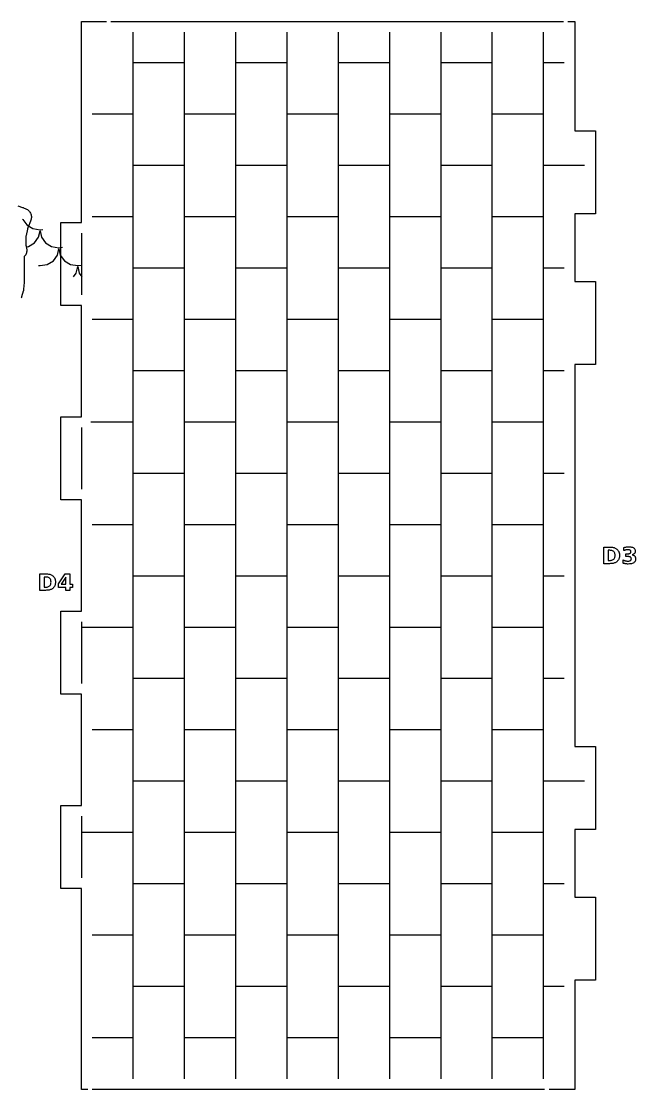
# Model space of a CAD drawing. Header units: millimetres. Extents: x 8 to 286, y 8 to 290.
# Drawn here: x 196.1 to 286, y 8.9 to 165.1 of the extents above; entities that cross this region are included whole.
import ezdxf

# ---------------------------------------------------------------- set-up
doc = ezdxf.new("R2010")
doc.units = ezdxf.units.MM
for name, color, linetype in [('CUT', 1, 'CONTINUOUS'), ('ENGRAVE', 5, 'CONTINUOUS'), ('SCORE', 7, 'CONTINUOUS')]:
    doc.layers.add(name, color=color, linetype=linetype)

msp = doc.modelspace()

# ---------------------------------------------------------------- linework, layer by layer
at = {"layer": 'CUT', "color": 1}
for points in [[(205.85, 8.925), (204.925, 8.925), (204.925, 38.325), (201.925, 38.325), (201.925, 50.475), (204.925, 50.475), (204.925, 66.725), (201.925, 66.725), (201.925, 78.875), (204.925, 78.875), (204.925, 95.125), (201.925, 95.125), (201.925, 107.275), (204.925, 107.275), (204.925, 123.525), (201.925, 123.525), (201.925, 135.675), (204.925, 135.675), (204.925, 165.075), (208.6, 165.075)], [(209.25, 165.075), (275.4, 165.075)], [(276.05, 165.075), (277.075, 165.075), (277.075, 149.075), (280.075, 149.075), (280.075, 136.925), (277.075, 136.925), (277.075, 127.075), (280.075, 127.075), (280.075, 114.925), (277.075, 114.925), (277.075, 59.075), (280.075, 59.075), (280.075, 46.925), (277.075, 46.925), (277.075, 37.075), (280.075, 37.075), (280.075, 24.925), (277.075, 24.925), (277.075, 8.925), (273.3, 8.925)], [(195.6206, 138.1302), (196.33, 137.882), (196.352, 137.874), (196.3714, 137.8669), (196.4182, 137.8485), (196.4408, 137.8392), (196.4655, 137.8287), (196.7868, 137.6884), (196.9056, 137.6295), (197.0196, 137.5583), (197.1261, 137.4763), (197.2241, 137.3843), (197.3126, 137.2831), (197.3908, 137.1738), (197.458, 137.0574), (197.5135, 136.935), (197.5568, 136.8078), (197.5875, 136.6769), (197.6052, 136.5437), (197.6098, 136.4093), (197.6014, 136.2752), (197.5798, 136.1425), (197.5454, 136.0126), (197.4991, 135.8884), (197.1239, 135.0143), (197.1185, 135.0011), (197.1133, 134.9876), (197.0766, 134.8887), (197.0673, 134.8614), (197.0594, 134.8337), (197.0329, 134.7315), (197.0295, 134.7175), (197.0264, 134.7034), (196.8388, 133.7903), (196.836, 133.7762), (196.8337, 133.762), (196.8177, 133.6576), (196.814, 133.629), (196.8119, 133.6003), (196.8065, 133.4949), (196.806, 133.4805), (196.8058, 133.4661), (196.8058, 132.5339), (196.806, 132.5195), (196.8065, 132.5051), (196.8119, 132.3997), (196.814, 132.371), (196.8177, 132.3424), (196.8337, 132.238), (196.836, 132.2238), (196.8388, 132.2097), (196.9051, 131.887), (196.9254, 131.7556), (196.9329, 131.6211), (196.9272, 131.4864), (196.9083, 131.353), (196.8765, 131.2221), (196.832, 131.0949), (196.7753, 130.9726), (196.7068, 130.8566), (196.6274, 130.7477), (196.5763, 130.6905), (196.5753, 130.6893), (196.575, 130.6759), (196.575, 127.0893), (196.5736, 127.0275), (196.5707, 126.9658), (196.5664, 126.9042), (196.4778, 125.9477), (196.4707, 125.8863), (196.4662, 125.8541), (196.4435, 125.7327), (196.436, 125.701), (196.4205, 125.6412), (196.187, 124.8206), (196.1679, 124.7591), (196.1574, 124.7278), (196.1096, 124.606)], [(272.65, 8.925), (206.5, 8.925)]]:
    msp.add_lwpolyline(points, dxfattribs=at)
at = {"layer": 'ENGRAVE', "color": 5}
for points in [[(282.1434, 88.2278), (282.3043, 88.2212), (282.4496, 88.2103), (282.5791, 88.1949), (282.693, 88.1752), (282.7912, 88.1511), (282.8794, 88.1217), (282.9633, 88.0862), (283.0428, 88.0447), (283.1181, 87.997), (283.1892, 87.9432), (283.2559, 87.8833), (283.3104, 87.8271), (283.36, 87.7681), (283.4048, 87.7063), (283.4447, 87.6417), (283.4797, 87.5743), (283.5098, 87.5041), (283.5351, 87.4309), (283.5559, 87.3545), (283.572, 87.275), (283.5836, 87.1923), (283.5905, 87.1065), (283.5928, 87.0174), (283.5905, 86.9274), (283.5836, 86.8407), (283.572, 86.7572), (283.5559, 86.6771), (283.5351, 86.6003), (283.5098, 86.5267), (283.4797, 86.4563), (283.4447, 86.3887), (283.4048, 86.3239), (283.36, 86.262), (283.3104, 86.2029), (283.2559, 86.1467), (283.1886, 86.0868), (283.117, 86.033), (283.041, 85.9853), (282.9607, 85.9438), (282.8761, 85.9083), (282.7871, 85.8789), (282.6884, 85.8548), (282.5744, 85.8351), (282.4453, 85.8197), (282.301, 85.8088), (282.1415, 85.8022), (281.9668, 85.8), (281.306, 85.8), (281.306, 88.23), (281.9668, 88.23), (282.1434, 88.2278)], [(282.1572, 86.2736), (282.2802, 86.2789), (282.3931, 86.2948), (282.496, 86.3212), (282.5887, 86.3583), (282.6714, 86.4059), (282.744, 86.4641), (282.8059, 86.5323), (282.8566, 86.6102), (282.896, 86.6976), (282.9241, 86.7946), (282.941, 86.9013), (282.9466, 87.0174), (282.941, 87.1331), (282.9242, 87.2392), (282.8962, 87.3356), (282.8569, 87.4225), (282.8065, 87.4999), (282.7448, 87.5676), (282.6724, 87.6253), (282.5898, 87.6725), (282.497, 87.7092), (282.394, 87.7354), (282.2807, 87.7511), (282.1572, 87.7564), (281.9326, 87.7564), (281.9326, 86.2736), (282.1572, 86.2736)], [(285.5316, 87.0865), (285.6037, 87.0575), (285.6693, 87.0233), (285.7282, 86.984), (285.7807, 86.9394), (285.8265, 86.8897), (285.8656, 86.835), (285.8975, 86.7755), (285.9224, 86.7113), (285.9401, 86.6423), (285.9507, 86.5686), (285.9543, 86.4901), (285.9466, 86.3745), (285.9236, 86.2685), (285.8851, 86.1721), (285.8313, 86.0854), (285.7621, 86.0083), (285.6776, 85.9408), (285.5783, 85.8833), (285.4649, 85.8363), (285.3374, 85.7998), (285.1958, 85.7737), (285.0401, 85.758), (284.8703, 85.7528), (284.8079, 85.7536), (284.7454, 85.7561), (284.6829, 85.7603), (284.6204, 85.7662), (284.5578, 85.7737), (284.4951, 85.7829), (284.4326, 85.7938), (284.3703, 85.8063), (284.3082, 85.8205), (284.2463, 85.8364), (284.1847, 85.854), (284.1232, 85.8732), (284.1232, 86.3566), (284.1818, 86.3285), (284.2402, 86.3028), (284.2984, 86.2795), (284.3565, 86.2586), (284.4145, 86.2401), (284.4724, 86.224), (284.53, 86.2103), (284.5873, 86.1991), (284.6443, 86.1904), (284.701, 86.1842), (284.7573, 86.1805), (284.8133, 86.1792), (284.8931, 86.1816), (284.9664, 86.1888), (285.0333, 86.2008), (285.0937, 86.2176), (285.1476, 86.2391), (285.195, 86.2655), (285.2356, 86.2963), (285.2687, 86.3313), (285.2945, 86.3705), (285.3129, 86.4138), (285.324, 86.4613), (285.3277, 86.5129), (285.3239, 86.566), (285.3126, 86.6146), (285.2937, 86.6588), (285.2673, 86.6984), (285.2333, 86.7336), (285.1918, 86.7644), (285.1429, 86.7905), (285.0868, 86.8118), (285.0235, 86.8284), (284.953, 86.8403), (284.8754, 86.8474), (284.7906, 86.8498), (284.5399, 86.8498), (284.5399, 87.2535), (284.8036, 87.2535), (284.8789, 87.2555), (284.9475, 87.2617), (285.0095, 87.272), (285.0647, 87.2864), (285.1133, 87.3049), (285.1551, 87.3275), (285.1905, 87.3543), (285.2193, 87.3855), (285.2418, 87.4209), (285.2579, 87.4606), (285.2675, 87.5046), (285.2707, 87.5529), (285.2676, 87.5978), (285.2582, 87.6392), (285.2426, 87.677), (285.2208, 87.7113), (285.1927, 87.7421), (285.1584, 87.7694), (285.1184, 87.7928), (285.0732, 87.8119), (285.0229, 87.8268), (284.9674, 87.8374), (284.9068, 87.8438), (284.841, 87.8459), (284.7905, 87.8449), (284.7397, 87.8421), (284.6888, 87.8374), (284.6377, 87.8307), (284.5865, 87.8222), (284.535, 87.8117), (284.4835, 87.7994), (284.4321, 87.7853), (284.3808, 87.7694), (284.3296, 87.7517), (284.2785, 87.7321), (284.2274, 87.7108), (284.2274, 88.1698), (284.2892, 88.1864), (284.3507, 88.2016), (284.4121, 88.2154), (284.4734, 88.2277), (284.5344, 88.2385), (284.5952, 88.2479), (284.6558, 88.2559), (284.7161, 88.2624), (284.7759, 88.2674), (284.8354, 88.2711), (284.8945, 88.2732), (284.9533, 88.274), (285.1046, 88.2696), (285.2426, 88.2567), (285.3673, 88.2351), (285.4789, 88.2049), (285.5771, 88.166), (285.6621, 88.1185), (285.734, 88.0623), (285.7928, 87.9974), (285.8385, 87.9238), (285.8712, 87.8415), (285.8908, 87.7504), (285.8973, 87.6506), (285.8942, 87.5817), (285.8849, 87.517), (285.8693, 87.4567), (285.8474, 87.4007), (285.8193, 87.3489), (285.785, 87.3015), (285.7446, 87.2584), (285.6982, 87.2198), (285.6459, 87.1857), (285.5875, 87.1561), (285.5233, 87.1309), (285.453, 87.1102), (285.5316, 87.0865)], [(199.6782, 84.3284), (199.8391, 84.3219), (199.9844, 84.3109), (200.1139, 84.2956), (200.2278, 84.2758), (200.3259, 84.2517), (200.4141, 84.2223), (200.498, 84.1869), (200.5776, 84.1453), (200.6529, 84.0976), (200.7239, 84.0438), (200.7906, 83.984), (200.8451, 83.9278), (200.8948, 83.8688), (200.9396, 83.807), (200.9794, 83.7423), (201.0144, 83.6749), (201.0445, 83.6047), (201.0699, 83.5315), (201.0906, 83.4552), (201.1068, 83.3756), (201.1183, 83.2929), (201.1252, 83.2071), (201.1275, 83.1181), (201.1252, 83.028), (201.1183, 82.9413), (201.1068, 82.8579), (201.0906, 82.7777), (201.0699, 82.7009), (201.0445, 82.6273), (201.0144, 82.5569), (200.9794, 82.4893), (200.9396, 82.4245), (200.8948, 82.3626), (200.8451, 82.3035), (200.7906, 82.2473), (200.7234, 82.1874), (200.6517, 82.1336), (200.5758, 82.086), (200.4955, 82.0444), (200.4109, 82.0089), (200.3219, 81.9796), (200.2231, 81.9554), (200.1092, 81.9357), (199.9801, 81.9204), (199.8358, 81.9094), (199.6763, 81.9028), (199.5016, 81.9006), (198.8408, 81.9006), (198.8408, 84.3306), (199.5016, 84.3306), (199.6782, 84.3284)], [(203.2547, 82.7974), (203.6014, 82.7974), (203.6014, 82.3433), (203.2547, 82.3433), (203.2547, 81.9006), (202.6622, 81.9006), (202.6622, 82.3433), (201.5848, 82.3433), (201.5848, 82.8804), (202.5581, 84.3306), (203.2547, 84.3306), (203.2547, 82.7974)], [(199.692, 82.3743), (199.815, 82.3795), (199.9279, 82.3954), (200.0307, 82.4219), (200.1235, 82.4589), (200.2062, 82.5065), (200.2787, 82.5647), (200.3407, 82.633), (200.3913, 82.7108), (200.4307, 82.7982), (200.4589, 82.8953), (200.4758, 83.0019), (200.4814, 83.1181), (200.4758, 83.2337), (200.459, 83.3398), (200.4309, 83.4363), (200.3917, 83.5232), (200.3412, 83.6005), (200.2796, 83.6682), (200.2072, 83.7259), (200.1246, 83.7731), (200.0318, 83.8098), (199.9287, 83.836), (199.8155, 83.8518), (199.692, 83.857), (199.4674, 83.857), (199.4674, 82.3743), (199.692, 82.3743)], [(202.6622, 82.7974), (202.6622, 83.8147), (201.9754, 82.7974), (202.6622, 82.7974)]]:
    msp.add_lwpolyline(points, close=True, dxfattribs=at)
at = {"layer": 'SCORE', "color": 7}
for points in [[(212.5, 10.5), (212.5, 163.5)], [(220, 10.5), (220, 163.5)], [(227.5, 10.5), (227.5, 163.5)], [(235, 10.5), (235, 163.5)], [(242.5, 10.5), (242.5, 163.5)], [(250, 10.5), (250, 163.5)], [(257.5, 10.5), (257.5, 163.5)], [(265, 10.5), (265, 163.5)], [(272.5, 10.5), (272.5, 163.5)], [(220, 159), (212.5, 159)], [(235, 159), (227.5, 159)], [(250, 159), (242.5, 159)], [(265, 159), (257.5, 159)], [(275.5, 159), (272.5, 159)], [(212.5, 151.5), (206.5, 151.5)], [(227.5, 151.5), (220, 151.5)], [(242.5, 151.5), (235, 151.5)], [(257.5, 151.5), (250, 151.5)], [(272.5, 151.5), (265, 151.5)], [(220, 144), (212.5, 144)], [(235, 144), (227.5, 144)], [(250, 144), (242.5, 144)], [(265, 144), (257.5, 144)], [(278.5, 144), (272.5, 144)], [(196.3255, 136.1712), (196.3368, 136.1204), (196.9329, 135.3175), (197.8251, 134.781), (198.8774, 134.5926), (199.2815, 134.6649)], [(212.5, 136.5), (206.5, 136.5)], [(227.5, 136.5), (220, 136.5)], [(242.5, 136.5), (235, 136.5)], [(257.5, 136.5), (250, 136.5)], [(272.5, 136.5), (265, 136.5)], [(196.9947, 132.1353), (197.1798, 132.1685), (198.072, 132.705), (198.6681, 133.5079), (198.8774, 134.4551)], [(198.8774, 134.4551), (199.0868, 133.5079), (199.6829, 132.705), (200.5751, 132.1685), (201.6274, 131.9801), (202.1541, 132.0743)], [(205, 125.1), (205, 134.1)], [(198.6653, 129.4055), (198.8774, 129.3676), (199.9298, 129.556), (200.822, 130.0925), (201.4181, 130.8954), (201.6274, 131.8426)], [(201.6274, 131.8426), (201.8368, 130.8954), (202.4329, 130.0925), (203.3251, 129.556), (204.3774, 129.3676), (204.9024, 129.4615)], [(203.7613, 127.735), (204.1681, 128.2829), (204.3774, 129.2301)], [(204.3774, 129.2301), (204.5868, 128.2829), (204.9888, 127.7414)], [(220, 129), (212.5, 129)], [(235, 129), (227.5, 129)], [(250, 129), (242.5, 129)], [(265, 129), (257.5, 129)], [(275.5, 129), (272.5, 129)], [(212.5, 121.5), (206.5, 121.5)], [(227.5, 121.5), (220, 121.5)], [(242.5, 121.5), (235, 121.5)], [(257.5, 121.5), (250, 121.5)], [(272.5, 121.5), (265, 121.5)], [(220, 114), (212.5, 114)], [(235, 114), (227.5, 114)], [(250, 114), (242.5, 114)], [(265, 114), (257.5, 114)], [(275.5, 114), (272.5, 114)], [(212.5, 106.5), (206.3262, 106.5)], [(227.5, 106.5), (220, 106.5)], [(242.5, 106.5), (235, 106.5)], [(257.5, 106.5), (250, 106.5)], [(272.5, 106.5), (265, 106.5)], [(205, 96.7), (205, 105.7)], [(220, 99), (212.5, 99)], [(235, 99), (227.5, 99)], [(250, 99), (242.5, 99)], [(265, 99), (257.5, 99)], [(275.5, 99), (272.5, 99)], [(212.5, 91.5), (206.5, 91.5)], [(227.5, 91.5), (220, 91.5)], [(242.5, 91.5), (235, 91.5)], [(257.5, 91.5), (250, 91.5)], [(272.5, 91.5), (265, 91.5)], [(220, 84), (212.5, 84)], [(235, 84), (227.5, 84)], [(250, 84), (242.5, 84)], [(265, 84), (257.5, 84)], [(275.5, 84), (272.5, 84)], [(205, 68.3), (205, 77.3)], [(212.5, 76.5), (205, 76.5)], [(227.5, 76.5), (220, 76.5)], [(242.5, 76.5), (235, 76.5)], [(257.5, 76.5), (250, 76.5)], [(272.5, 76.5), (265, 76.5)], [(220, 69), (212.5, 69)], [(235, 69), (227.5, 69)], [(250, 69), (242.5, 69)], [(265, 69), (257.5, 69)], [(275.5, 69), (272.5, 69)], [(212.5, 61.5), (206.5, 61.5)], [(227.5, 61.5), (220, 61.5)], [(242.5, 61.5), (235, 61.5)], [(257.5, 61.5), (250, 61.5)], [(272.5, 61.5), (265, 61.5)], [(220, 54), (212.5, 54)], [(235, 54), (227.5, 54)], [(250, 54), (242.5, 54)], [(265, 54), (257.5, 54)], [(278.5, 54), (272.5, 54)], [(205, 39.9), (205, 48.9)], [(212.5, 46.5), (205, 46.5)], [(227.5, 46.5), (220, 46.5)], [(242.5, 46.5), (235, 46.5)], [(257.5, 46.5), (250, 46.5)], [(272.5, 46.5), (265, 46.5)], [(220, 39), (212.5, 39)], [(235, 39), (227.5, 39)], [(250, 39), (242.5, 39)], [(265, 39), (257.5, 39)], [(275.5, 39), (272.5, 39)], [(212.5, 31.5), (206.5, 31.5)], [(227.5, 31.5), (220, 31.5)], [(242.5, 31.5), (235, 31.5)], [(257.5, 31.5), (250, 31.5)], [(272.5, 31.5), (265, 31.5)], [(220, 24), (212.5, 24)], [(235, 24), (227.5, 24)], [(250, 24), (242.5, 24)], [(265, 24), (257.5, 24)], [(275.5, 24), (272.5, 24)], [(212.5, 16.5), (206.5, 16.5)], [(227.5, 16.5), (220, 16.5)], [(242.5, 16.5), (235, 16.5)], [(257.5, 16.5), (250, 16.5)], [(272.5, 16.5), (265, 16.5)]]:
    msp.add_lwpolyline(points, dxfattribs=at)

doc.saveas('drawing.dxf')
